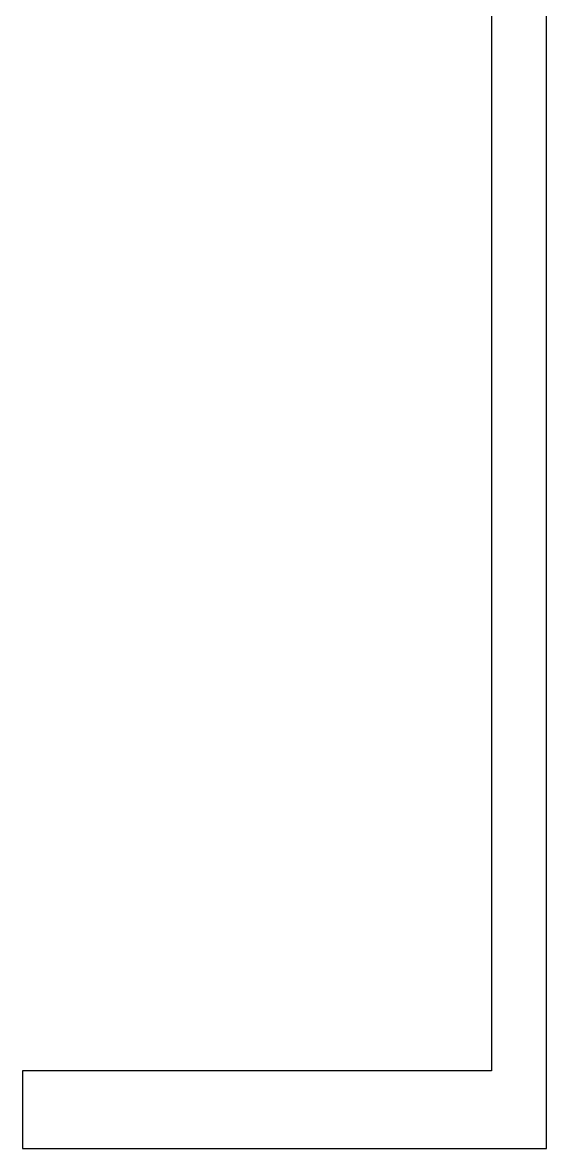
# Model space of a CAD drawing. Header units: millimetres. Extents: x 0 to 4030, y 0 to 2816.
# Drawn here: x 1704.645 to 1706.694, y 2119.871 to 2124.268 of the extents above; entities that cross this region are included whole.
import ezdxf

# ---------------------------------------------------------------- set-up
doc = ezdxf.new("R2010")
doc.units = ezdxf.units.MM
doc.header["$MEASUREMENT"] = 0
doc.layers.add('Utwórz2D linie widoczne', color=7, linetype='Continuous', true_color=0x000000)

msp = doc.modelspace()

# ---------------------------------------------------------------- linework, layer by layer
at = {"layer": 'Utwórz2D linie widoczne'}
for p, q in [((1706.6937, 2119.8708), (1706.6937, 2153.8708)), ((1706.479, 2153.5672), (1706.479, 2120.1743)), ((1706.479, 2120.1743), (1704.6455, 2120.1743)), ((1704.6455, 2120.1743), (1704.6455, 2119.8708)), ((1704.6455, 2119.8708), (1706.6937, 2119.8708))]:
    msp.add_line(p, q, dxfattribs=at)

doc.saveas('drawing.dxf')
